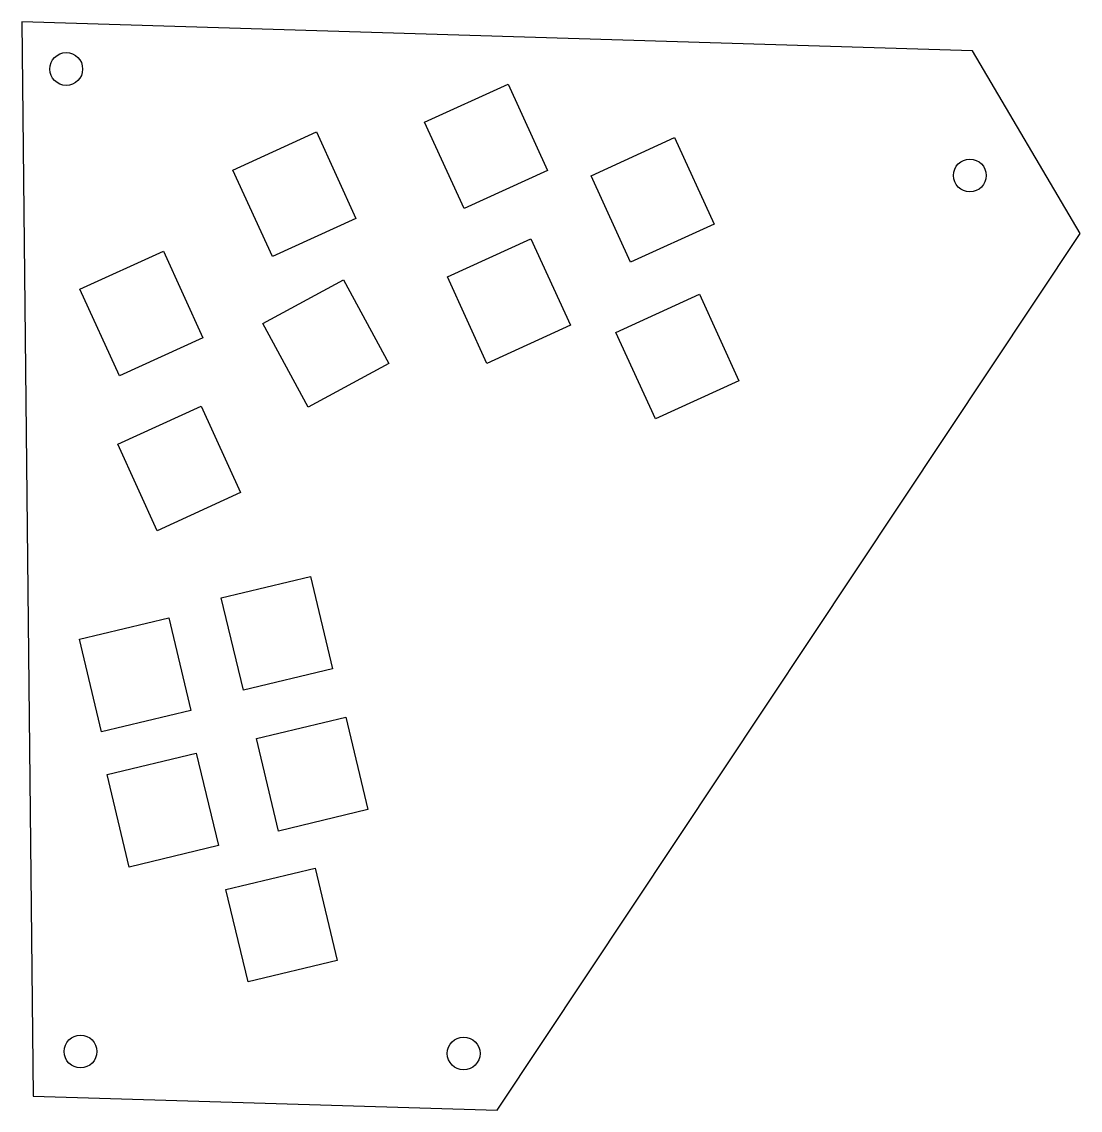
# Model space of a CAD drawing. Header units: millimetres. Extents: x 78 to 239, y 126 to 292.
import ezdxf

# ---------------------------------------------------------------- set-up
doc = ezdxf.new("R2010")
doc.units = ezdxf.units.MM
doc.header["$MEASUREMENT"] = 0

msp = doc.modelspace()

# ---------------------------------------------------------------- linework, layer by layer
for points in [[(78, 292.11), (79.76, 128.28), (150.52, 126.12), (239.47, 259.82), (223.04, 287.68)], [(145.48, 263.61), (139.46, 276.8), (152.2, 282.61), (158.22, 269.42)], [(116.23, 256.3), (110.21, 269.49), (122.95, 275.3), (128.97, 262.11)], [(183.62, 261.25), (170.88, 255.44), (164.86, 268.63), (177.6, 274.44)], [(161.69, 245.84), (148.95, 240.02), (142.93, 253.22), (155.67, 259.03)], [(86.88, 251.31), (99.62, 257.12), (105.64, 243.93), (92.9, 238.12)], [(114.79, 246.09), (127.1, 252.75), (134, 240), (121.69, 233.33)], [(187.41, 237.36), (174.67, 231.55), (168.65, 244.74), (181.39, 250.55)], [(111.39, 220.3), (98.66, 214.49), (92.64, 227.68), (105.37, 233.5)], [(122.06, 207.52), (125.43, 193.42), (111.82, 190.16), (108.44, 204.26)], [(86.8, 197.94), (100.42, 201.19), (103.79, 187.09), (90.18, 183.83)], [(117.18, 168.7), (113.8, 182.8), (127.42, 186.06), (130.8, 171.96)], [(108, 166.47), (94.39, 163.21), (91.01, 177.31), (104.63, 180.57)], [(122.77, 163.05), (126.14, 148.94), (112.53, 145.69), (109.15, 159.79)]]:
    msp.add_lwpolyline(points, close=True)
for centre in [(84.79, 284.9), (222.64, 268.67), (86.97, 135.07), (145.41, 134.78)]:
    msp.add_circle(centre, 2.5)

doc.saveas('drawing.dxf')
